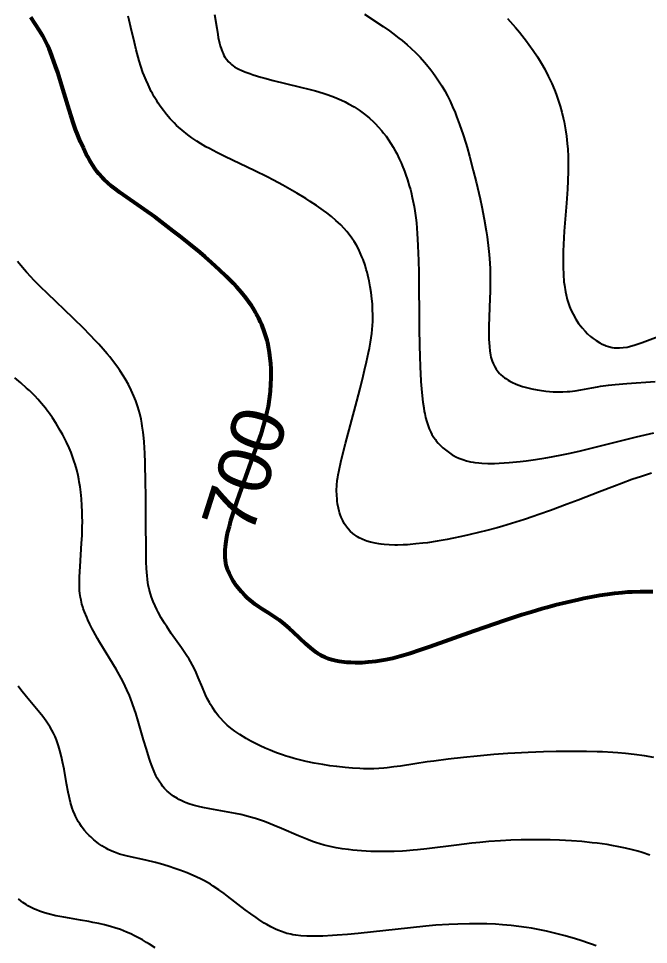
# Model space of a CAD drawing. Header units: metres. Extents: x 545098 to 555652, y 1854398 to 1862642.
# Drawn here: x 547385.7 to 547587.1, y 1858938.2 to 1859234.2 of the extents above; entities that cross this region are included whole.
import ezdxf
from ezdxf.enums import TextEntityAlignment as Align

# ---------------------------------------------------------------- set-up
doc = ezdxf.new("R2010")
doc.units = ezdxf.units.M
doc.header["$LTSCALE"] = 6.8
doc.layers.add('1', color=7, linetype='Continuous', lineweight=25)
doc.layers.add('2', color=7, linetype='Continuous', lineweight=53)
doc.layers.add('4', color=7, linetype='Continuous')

msp = doc.modelspace()

# ---------------------------------------------------------------- linework, layer by layer
at = {"layer": '1'}
for points in [[(547496.34, 1859235.62), (547502.24, 1859231.71), (547504.25, 1859230.31), (547505.27, 1859229.57), (547507.32, 1859228.02), (547508.35, 1859227.19), (547509.9, 1859225.87), (547511.14, 1859224.76), (547512.7, 1859223.28), (547514.09, 1859221.85), (547515.47, 1859220.33), (547516.15, 1859219.53), (547517.5, 1859217.86), (547518.16, 1859216.99), (547519.14, 1859215.62), (547520, 1859214.36), (547521.04, 1859212.7), (547521.95, 1859211.14), (547522.82, 1859209.51), (547523.67, 1859207.81), (547524.47, 1859206.04), (547525.25, 1859204.21), (547525.75, 1859202.96), (547526.71, 1859200.39), (547527.84, 1859197.08), (547528.68, 1859194.38), (547529.09, 1859193.01), (547529.87, 1859190.26), (547531.09, 1859185.65), (547531.99, 1859182), (547532.84, 1859178.41), (547533.24, 1859176.64), (547533.8, 1859174.02), (547534.57, 1859170.14), (547535.23, 1859166.32), (547535.52, 1859164.42), (547535.99, 1859160.67), (547536.17, 1859158.81), (547536.37, 1859156.04), (547536.45, 1859154.19), (547536.49, 1859152.97), (547536.52, 1859150.55), (547536.49, 1859146.99), (547536.43, 1859144.68), (547536.09, 1859135.84), (547536.05, 1859133.83), (547536.08, 1859131.67), (547536.12, 1859130.68), (547536.22, 1859129.29), (547536.36, 1859128.01), (547536.62, 1859126.56), (547536.74, 1859126.02), (547537.03, 1859125.01), (547537.15, 1859124.65), (547537.42, 1859123.96), (547537.72, 1859123.32), (547537.94, 1859122.9), (547538.42, 1859122.12), (547539.04, 1859121.3), (547539.49, 1859120.79), (547539.81, 1859120.46), (547540.5, 1859119.83), (547541.06, 1859119.39), (547541.45, 1859119.11), (547542.28, 1859118.58), (547542.72, 1859118.33), (547543.64, 1859117.86), (547544.62, 1859117.42), (547545.31, 1859117.15), (547546.77, 1859116.64), (547548.54, 1859116.14), (547549.78, 1859115.84), (547551.49, 1859115.5), (547553.67, 1859115.17), (547554.33, 1859115.09), (547556.64, 1859114.9), (547558.27, 1859114.85), (547559.69, 1859114.87), (547561.06, 1859114.95), (547561.95, 1859115.03), (547563.71, 1859115.25), (547565.44, 1859115.53), (547568.95, 1859116.19), (547570.79, 1859116.51), (547571.75, 1859116.66)], [(547437.99, 1859198.5), (547436.82, 1859199.54), (547436.25, 1859200.07), (547435.42, 1859200.89), (547434.23, 1859202.15), (547432.97, 1859203.61), (547432.02, 1859204.83), (547430.99, 1859206.25), (547430.34, 1859207.22), (547429.92, 1859207.88), (547429.11, 1859209.23), (547428.53, 1859210.26), (547428.16, 1859210.96), (547427.45, 1859212.38), (547427.11, 1859213.1), (547426.46, 1859214.55), (547425.86, 1859216.03), (547425.48, 1859217.03), (547424.78, 1859219.05), (547424.24, 1859220.77), (547423.91, 1859221.93), (547423.3, 1859224.26), (547422.73, 1859226.62), (547421.62, 1859231.38), (547421.04, 1859233.77), (547420.73, 1859234.96)], [(547448.36, 1859235.52), (547449.05, 1859231.19), (547449.39, 1859229.17), (547449.58, 1859228.2), (547449.98, 1859226.38), (547450.2, 1859225.53), (547450.57, 1859224.33), (547450.91, 1859223.46), (547451.09, 1859223.05), (547451.38, 1859222.46), (547451.71, 1859221.9), (547452.25, 1859221.12), (547452.76, 1859220.52), (547453.46, 1859219.84), (547453.84, 1859219.52), (547454.47, 1859219.06), (547454.8, 1859218.84), (547455.52, 1859218.4), (547456.31, 1859217.99), (547456.87, 1859217.72), (547458.1, 1859217.2), (547459.65, 1859216.63), (547460.77, 1859216.25), (547463.19, 1859215.53), (547464.47, 1859215.17), (547467.13, 1859214.47), (547475.42, 1859212.44), (547478.95, 1859211.54), (547480.65, 1859211.08), (547483.13, 1859210.33), (547484.74, 1859209.8), (547486.7, 1859209.08), (547488.23, 1859208.45), (547488.99, 1859208.11), (547490.1, 1859207.58), (547491.2, 1859207.02), (547493.02, 1859205.98), (547494.57, 1859204.97), (547495.93, 1859203.98), (547497.25, 1859202.93), (547497.9, 1859202.37), (547499.16, 1859201.21), (547499.78, 1859200.6), (547500.68, 1859199.65), (547501.83, 1859198.33), (547502.39, 1859197.64), (547503.21, 1859196.58), (547503.99, 1859195.47), (547504.75, 1859194.33), (547505.47, 1859193.14), (547506.16, 1859191.92), (547506.6, 1859191.09), (547507.44, 1859189.39), (547508.03, 1859188.08), (547508.4, 1859187.2), (547509.11, 1859185.4), (547509.44, 1859184.49), (547510.07, 1859182.64), (547510.63, 1859180.78), (547510.98, 1859179.53), (547511.19, 1859178.69)], [(547542, 1859234.28), (547542.89, 1859233.31), (547544.61, 1859231.38), (547545.84, 1859229.91), (547546.63, 1859228.93), (547548.15, 1859226.96), (547548.88, 1859225.97), (547550.27, 1859224)], [(547550.27, 1859224), (547551.57, 1859222.02), (547552.92, 1859219.82), (547553.91, 1859218.07), (547555.06, 1859215.87), (547556.21, 1859213.43), (547557.03, 1859211.5), (547557.59, 1859210.05), (547557.94, 1859209.09), (547558.58, 1859207.18), (547558.88, 1859206.23), (547559.41, 1859204.33), (547559.87, 1859202.45), (547560.14, 1859201.19), (547560.6, 1859198.7), (547560.89, 1859196.62), (547561.14, 1859194.31), (547561.28, 1859192.46), (547561.39, 1859190.15), (547561.43, 1859188.29), (547561.41, 1859185.47), (547561.31, 1859182.3), (547561.18, 1859179.72), (547560.87, 1859175.25), (547560.19, 1859166.27), (547559.92, 1859161.96), (547559.83, 1859159.89), (547559.77, 1859157.54), (547559.79, 1859154.73), (547559.89, 1859152.35), (547560.08, 1859150.08), (547560.21, 1859148.99), (547560.55, 1859146.91), (547560.76, 1859145.91), (547561.13, 1859144.46), (547561.56, 1859143.08), (547561.88, 1859142.19), (547562.11, 1859141.61), (547562.6, 1859140.49), (547562.99, 1859139.69), (547563.84, 1859138.16), (547564.77, 1859136.75), (547565.43, 1859135.86), (547565.89, 1859135.3), (547566.83, 1859134.25), (547567.65, 1859133.43), (547568.59, 1859132.59), (547569.36, 1859131.98), (547570.33, 1859131.29), (547571.51, 1859130.57), (547572.3, 1859130.17), (547573.09, 1859129.82), (547573.62, 1859129.61), (547574.31, 1859129.38), (547575.53, 1859129.09), (547576.1, 1859129), (547576.48, 1859128.96), (547577.25, 1859128.92), (547577.83, 1859128.92), (547579.01, 1859129.01), (547580.24, 1859129.21), (547581.08, 1859129.4), (547582.87, 1859129.91), (547585.08, 1859130.67), (547590.21, 1859132.55)], [(547512.74, 1859066.23), (547510.9, 1859066.07), (547510.01, 1859066.01), (547508.71, 1859065.95), (547506.85, 1859065.9), (547505.96, 1859065.9), (547504.24, 1859065.96), (547502.63, 1859066.07), (547501.6, 1859066.18), (547500.94, 1859066.27), (547499.68, 1859066.49), (547498.78, 1859066.69), (547498.2, 1859066.84), (547497.1, 1859067.17), (547496.57, 1859067.35), (547495.57, 1859067.76), (547494.64, 1859068.22), (547494.06, 1859068.55), (547493.68, 1859068.79), (547492.97, 1859069.29), (547492.55, 1859069.62), (547491.77, 1859070.34), (547491.06, 1859071.12), (547490.62, 1859071.66), (547490.35, 1859072.04), (547489.86, 1859072.81), (547489.36, 1859073.72), (547489.06, 1859074.35), (547488.88, 1859074.77), (547488.55, 1859075.64), (547488.33, 1859076.3), (547488.2, 1859076.75), (547487.98, 1859077.65), (547487.71, 1859079.02), (547487.58, 1859079.95), (547487.52, 1859080.56), (547487.43, 1859081.79), (547487.4, 1859083.33), (547487.48, 1859085.06), (547487.62, 1859086.48), (547487.76, 1859087.57), (547487.88, 1859088.32), (547488.17, 1859089.88), (547488.71, 1859092.41), (547489.16, 1859094.25), (547490.23, 1859098.39), (547493.84, 1859111.86), (547494.9, 1859115.94), (547495.9, 1859119.9), (547496.36, 1859121.79), (547496.99, 1859124.5), (547497.62, 1859127.44), (547497.89, 1859128.81), (547498.23, 1859130.77), (547498.63, 1859133.52), (547498.87, 1859136.11), (547498.94, 1859137.38), (547498.97, 1859139.25), (547498.92, 1859141.35), (547498.82, 1859143.06), (547498.68, 1859144.63), (547498.43, 1859146.64), (547498.15, 1859148.48), (547497.8, 1859150.33), (547497.6, 1859151.26), (547497.14, 1859153.11), (547496.89, 1859154.03), (547496.47, 1859155.39), (547495.85, 1859157.18), (547495.51, 1859158.05), (547494.96, 1859159.33), (547494.36, 1859160.58), (547493.72, 1859161.78), (547493.02, 1859162.93), (547492.28, 1859164.04), (547491.4, 1859165.23), (547490.66, 1859166.14), (547489.77, 1859167.15), (547488.73, 1859168.23), (547487.17, 1859169.7), (547485.74, 1859170.92), (547484.22, 1859172.11), (547483.17, 1859172.9), (547480.93, 1859174.46), (547478.94, 1859175.77), (547477.55, 1859176.65), (547474.69, 1859178.38), (547473.22, 1859179.24), (547470.22, 1859180.92), (547467.2, 1859182.55), (547465.18, 1859183.59), (547461.22, 1859185.58), (547451.61, 1859190.16), (547449.11, 1859191.4), (547446.73, 1859192.64), (547445.58, 1859193.27), (547443.92, 1859194.24), (547442.66, 1859195.04), (547441.15, 1859196.06), (547439.85, 1859197.01), (547437.99, 1859198.5)], [(547511.19, 1859178.69), (547511.59, 1859177.02), (547511.99, 1859175.13), (547512.17, 1859174.17), (547512.41, 1859172.72), (547512.72, 1859170.47), (547512.9, 1859168.9), (547513.19, 1859165.54), (547513.4, 1859161.8), (547513.5, 1859159.06), (547513.56, 1859157.09), (547513.64, 1859152.81), (547513.82, 1859135.48), (547513.92, 1859129.42), (547514, 1859126.46), (547514.13, 1859122.67), (547514.21, 1859120.85), (547514.35, 1859118.24), (547514.52, 1859115.81), (547514.73, 1859113.59), (547514.96, 1859111.57), (547515.23, 1859109.74), (547515.42, 1859108.63), (547515.56, 1859107.93), (547515.85, 1859106.63), (547516.21, 1859105.31), (547516.63, 1859104), (547517, 1859103.06), (547517.28, 1859102.42), (547517.48, 1859102.01), (547517.88, 1859101.26), (547518.09, 1859100.9), (547518.52, 1859100.24), (547518.96, 1859099.63), (547519.27, 1859099.24), (547519.89, 1859098.51), (547520.54, 1859097.82), (547521.39, 1859097), (547522.19, 1859096.31), (547523.02, 1859095.66), (547523.44, 1859095.36), (547524.32, 1859094.79), (547524.78, 1859094.52), (547525.48, 1859094.15), (547526.44, 1859093.69), (547527.71, 1859093.2), (547528.9, 1859092.83), (547530.15, 1859092.54), (547531.01, 1859092.37), (547531.6, 1859092.28), (547532.82, 1859092.14), (547533.77, 1859092.06), (547535.76, 1859091.98), (547537.89, 1859092), (547539.38, 1859092.05), (547542.58, 1859092.26), (547546.07, 1859092.59), (547547.95, 1859092.81), (547550.99, 1859093.23), (547554.32, 1859093.77), (547556.1, 1859094.09), (547559.95, 1859094.85), (547562.02, 1859095.28), (547565.32, 1859096.02), (547572.61, 1859097.79), (547583.28, 1859100.45), (547588.77, 1859101.78)], [(547430.39, 1859044.38), (547429.94, 1859045.25), (547429.37, 1859046.42), (547428.74, 1859047.87), (547428.24, 1859049.18), (547427.86, 1859050.33), (547427.47, 1859051.8), (547427.19, 1859053.17), (547426.95, 1859054.8), (547426.8, 1859056.21), (547426.74, 1859056.97), (547426.64, 1859058.57), (547426.56, 1859060.33), (547426.47, 1859064.42), (547426.4, 1859073.09), (547426.36, 1859081.73), (547426.31, 1859086.03), (547426.18, 1859092.1), (547426.06, 1859095.33), (547425.98, 1859096.84), (547425.83, 1859099), (547425.65, 1859101.04), (547425.53, 1859102.03), (547425.27, 1859103.92), (547425.12, 1859104.84), (547424.86, 1859106.19), (547424.46, 1859107.95), (547423.86, 1859110.1), (547423.2, 1859112.01), (547422.6, 1859113.54), (547421.74, 1859115.46), (547420.85, 1859117.21), (547419.85, 1859118.99), (547419.3, 1859119.9), (547418.1, 1859121.73), (547417.46, 1859122.67), (547416.42, 1859124.09), (547414.9, 1859126.04), (547414.08, 1859127.03), (547412.78, 1859128.55), (547411.39, 1859130.11), (547410.66, 1859130.9), (547408.32, 1859133.34), (547406.66, 1859135.01), (547403.19, 1859138.4), (547394.93, 1859146.32), (547392.71, 1859148.5), (547390.63, 1859150.61), (547389.65, 1859151.63), (547388.26, 1859153.12), (547387.62, 1859153.84), (547386.42, 1859155.24), (547385.34, 1859156.59)], [(547436.96, 1858984.58), (547436.5, 1858984.84), (547435.2, 1858985.65), (547434.42, 1858986.23), (547433.7, 1858986.83), (547433.25, 1858987.24), (547432.41, 1858988.09), (547431.77, 1858988.83), (547431.37, 1858989.34), (547430.63, 1858990.41), (547430.07, 1858991.37), (547429.64, 1858992.18), (547429.04, 1858993.49), (547428.39, 1858995.1), (547427.88, 1858996.51), (547427.45, 1858997.8), (547426.57, 1859000.6), (547425.68, 1859003.58), (547423.92, 1859009.6), (547423.16, 1859012.12), (547422.77, 1859013.34), (547422.15, 1859015.14), (547421.49, 1859016.93), (547421.14, 1859017.82), (547420.37, 1859019.61), (547419.26, 1859021.91), (547418.51, 1859023.33), (547417.98, 1859024.29), (547416.87, 1859026.23), (547411.73, 1859034.71), (547410.99, 1859035.98), (547409.67, 1859038.36), (547409.27, 1859039.12), (547408.55, 1859040.56), (547407.9, 1859041.94), (547407.51, 1859042.83), (547406.82, 1859044.53), (547406.42, 1859045.63), (547406.24, 1859046.17), (547405.99, 1859047), (547405.68, 1859048.27), (547405.51, 1859049.17), (547405.35, 1859050.37), (547405.25, 1859051.4), (547405.22, 1859051.94), (547405.19, 1859052.79), (547405.17, 1859054.18), (547405.2, 1859055.7), (547405.37, 1859059.06), (547405.87, 1859066.47), (547406, 1859068.97), (547406.1, 1859071.97), (547406.11, 1859073.13), (547406.09, 1859075.38), (547406.06, 1859076.47), (547405.96, 1859078.59), (547405.81, 1859080.63), (547405.58, 1859082.81), (547405.36, 1859084.5), (547405.11, 1859086.13), (547404.97, 1859086.94), (547404.73, 1859088.14), (547404.32, 1859089.93), (547403.82, 1859091.73), (547403.53, 1859092.65), (547402.87, 1859094.51), (547402.49, 1859095.47), (547401.87, 1859096.95), (547401.03, 1859098.78), (547399.82, 1859101.13), (547399.03, 1859102.57), (547397.74, 1859104.74), (547396.58, 1859106.53), (547395.6, 1859107.94), (547395.09, 1859108.64), (547394.31, 1859109.66), (547393.1, 1859111.15), (547391.85, 1859112.58), (547390.98, 1859113.5), (547389.21, 1859115.26), (547388.3, 1859116.1), (547386.43, 1859117.75), (547384.52, 1859119.34)], [(547571.75, 1859116.66), (547574.28, 1859116.99), (547576.48, 1859117.22), (547580.15, 1859117.54), (547589.23, 1859118.24)], [(547588.08, 1859088.87), (547586.81, 1859088.49), (547584.86, 1859087.86), (547581.77, 1859086.81), (547578.49, 1859085.62), (547576.2, 1859084.76), (547571.41, 1859082.92), (547564.65, 1859080.29), (547561.13, 1859078.95), (547555.75, 1859076.94), (547552.09, 1859075.63), (547550.25, 1859075), (547547.48, 1859074.07), (547543.32, 1859072.76), (547540.54, 1859071.94), (547538.7, 1859071.42), (547535.04, 1859070.43), (547533.23, 1859069.97), (547529.66, 1859069.12), (547527.33, 1859068.6), (547524.28, 1859067.97), (547522.79, 1859067.68), (547519.53, 1859067.12), (547516.41, 1859066.65), (547514.91, 1859066.46), (547512.74, 1859066.23)], [(547588.77, 1858997.99), (547585.86, 1858998.49), (547582.52, 1858998.96), (547579.74, 1858999.25), (547577.33, 1858999.45), (547575.69, 1858999.56), (547572.36, 1858999.73), (547570.68, 1858999.79), (547567.32, 1858999.87), (547563.98, 1858999.9), (547561.78, 1858999.9), (547557.53, 1858999.86), (547553.49, 1858999.77), (547548.66, 1858999.6), (547544.34, 1858999.38), (547542.16, 1858999.24), (547537.63, 1858998.89), (547532.29, 1858998.42), (547527.91, 1858997.97), (547523.06, 1858997.42), (547518.46, 1858996.84), (547516.33, 1858996.54), (547512.43, 1858995.95), (547507.83, 1858995.23), (547505.68, 1858994.93), (547503.57, 1858994.68), (547502.52, 1858994.58), (547500.93, 1858994.46), (547499.31, 1858994.39), (547498.2, 1858994.37), (547495.96, 1858994.39), (547494.82, 1858994.42), (547492.5, 1858994.55), (547490.12, 1858994.74), (547487.43, 1858995.04), (547485.24, 1858995.34), (547483.02, 1858995.68), (547480.21, 1858996.19), (547477.66, 1858996.73), (547475.11, 1858997.34), (547473.84, 1858997.68), (547472.15, 1858998.16), (547471.3, 1858998.42), (547470.05, 1858998.83), (547468.17, 1858999.49), (547466.94, 1858999.96), (547466.12, 1859000.28), (547464.51, 1859000.97), (547462.94, 1859001.69), (547461.91, 1859002.19), (547459.92, 1859003.22), (547458.49, 1859004.03), (547456.47, 1859005.29), (547455.83, 1859005.72), (547454.91, 1859006.37), (547453.61, 1859007.35), (547452.43, 1859008.35), (547451.25, 1859009.47), (547450.38, 1859010.38), (547449.78, 1859011.07), (547449.4, 1859011.54), (547448.68, 1859012.48), (547447.71, 1859013.91), (547447.12, 1859014.88), (547446.75, 1859015.54), (547446.06, 1859016.88), (547445.51, 1859018.03), (547444.49, 1859020.39), (547443.16, 1859023.57), (547442.46, 1859025.16), (547441.71, 1859026.72), (547441.31, 1859027.48), (547440.68, 1859028.62), (547440.23, 1859029.36), (547439.29, 1859030.84), (547437.77, 1859033.05), (547434.54, 1859037.63), (547433.09, 1859039.81), (547432.38, 1859040.93), (547431.35, 1859042.64), (547430.39, 1859044.38)], [(547447.96, 1858956.87), (547447.05, 1858957.44), (547445.13, 1858958.55), (547444.11, 1858959.08), (547442.52, 1858959.85), (547440.84, 1858960.59), (547439.67, 1858961.07), (547437.26, 1858961.97), (547436.03, 1858962.39), (547433.55, 1858963.19), (547431.09, 1858963.91), (547429.49, 1858964.35), (547426.44, 1858965.11), (547420.56, 1858966.42), (547418.83, 1858966.86), (547417.99, 1858967.1), (547416.9, 1858967.46), (547416.36, 1858967.66), (547415.56, 1858967.99), (547414.37, 1858968.55), (547413.84, 1858968.82), (547412.32, 1858969.73), (547411.4, 1858970.36), (547410.73, 1858970.87), (547409.73, 1858971.68), (547408.77, 1858972.55), (547408.31, 1858973), (547407.64, 1858973.7), (547406.79, 1858974.67), (547406.38, 1858975.17), (547405.81, 1858975.94), (547405.28, 1858976.72), (547404.78, 1858977.52), (547404.33, 1858978.33), (547403.92, 1858979.17), (547403.67, 1858979.73), (547403.21, 1858980.88), (547402.89, 1858981.77), (547402.34, 1858983.6), (547401.87, 1858985.53), (547401.59, 1858986.86), (547401.07, 1858989.69), (547400.27, 1858994.26), (547399.8, 1858996.62), (547399.45, 1858998.2), (547398.95, 1859000.15), (547398.49, 1859001.69), (547397.83, 1859003.56), (547397.38, 1859004.64), (547396.89, 1859005.69), (547396.35, 1859006.7), (547395.78, 1859007.68), (547395.38, 1859008.32), (547394.55, 1859009.57), (547393.44, 1859011.07), (547392.52, 1859012.23), (547388.26, 1859017.32), (547386.47, 1859019.61), (547385.63, 1859020.77)], [(547587.56, 1858966.74), (547585.03, 1858967.57), (547583.74, 1858967.96), (547581.98, 1858968.44), (547579.71, 1858969), (547577.58, 1858969.45), (547575.36, 1858969.85), (547573.84, 1858970.1), (547570.7, 1858970.53), (547569.09, 1858970.72), (547565.8, 1858971.05), (547562.45, 1858971.3), (547558.7, 1858971.51), (547555.68, 1858971.61), (547551.47, 1858971.68), (547548.12, 1858971.66), (547546.44, 1858971.63), (547543.11, 1858971.52), (547539.78, 1858971.35), (547536.1, 1858971.09), (547533.15, 1858970.82), (547530.66, 1858970.56), (547525.72, 1858969.98), (547516.24, 1858968.78), (547513.28, 1858968.45), (547511.84, 1858968.31), (547509.76, 1858968.14), (547508.41, 1858968.05), (547505.81, 1858967.93), (547504.56, 1858967.89), (547502.13, 1858967.86), (547499.79, 1858967.89), (547498.29, 1858967.94), (547495.38, 1858968.11), (547492.58, 1858968.35), (547491.21, 1858968.5), (547489.21, 1858968.77), (547487.25, 1858969.1), (547486.28, 1858969.29), (547484.37, 1858969.72), (547483.43, 1858969.96), (547482.03, 1858970.36), (547480.64, 1858970.81), (547479.72, 1858971.13), (547477.89, 1858971.81), (547475.17, 1858972.92), (547469.78, 1858975.26), (547467.38, 1858976.27), (547466.17, 1858976.76), (547464.32, 1858977.46), (547462.42, 1858978.12), (547461.44, 1858978.44), (547459.42, 1858979.03), (547458.38, 1858979.31), (547456.76, 1858979.7), (547455.07, 1858980.06), (547453.92, 1858980.28), (547446.89, 1858981.53), (547444.65, 1858981.98), (547443.22, 1858982.3), (547441.55, 1858982.74), (547440.16, 1858983.19), (547439.29, 1858983.51), (547438.74, 1858983.73), (547437.69, 1858984.21), (547436.96, 1858984.58)], [(547570.4, 1858937.69), (547568.91, 1858938.27), (547567.89, 1858938.64), (547565.76, 1858939.37), (547563.48, 1858940.09), (547562.28, 1858940.45), (547560.42, 1858940.97), (547557.5, 1858941.73), (547554.46, 1858942.44), (547552.9, 1858942.77), (547550.78, 1858943.18), (547549.71, 1858943.37), (547548.09, 1858943.63), (547545.64, 1858943.97), (547543.17, 1858944.26), (547540.41, 1858944.5), (547538.2, 1858944.63), (547535.42, 1858944.75), (547533.2, 1858944.79), (547529.87, 1858944.79), (547526.18, 1858944.7), (547523.25, 1858944.56), (547519.16, 1858944.3), (547515.91, 1858944.03), (547511.02, 1858943.55), (547494.26, 1858941.73), (547490.89, 1858941.41), (547487.62, 1858941.14), (547486.04, 1858941.03), (547483.02, 1858940.87), (547481.59, 1858940.82), (547479.57, 1858940.8), (547477.91, 1858940.84), (547476, 1858940.96), (547474.41, 1858941.14), (547473.41, 1858941.3), (547472.77, 1858941.43), (547471.53, 1858941.72), (547470.93, 1858941.89), (547469.76, 1858942.28), (547468.62, 1858942.72), (547467.88, 1858943.05), (547466.38, 1858943.8), (547465.11, 1858944.52), (547464.26, 1858945.04), (547462.53, 1858946.16), (547461.67, 1858946.76), (547459.94, 1858948.01), (547458.21, 1858949.3), (547452.56, 1858953.65), (547451.44, 1858954.48), (547449.73, 1858955.7), (547447.96, 1858956.87)], [(547429.41, 1858937.09), (547427.57, 1858938.29), (547426.66, 1858938.86), (547425.29, 1858939.66), (547423.65, 1858940.55), (547422.82, 1858940.97), (547421.56, 1858941.57), (547420.27, 1858942.13), (547418.26, 1858942.92), (547416.52, 1858943.51), (547415.07, 1858943.95), (547413.17, 1858944.46), (547411.37, 1858944.87), (547409.48, 1858945.25), (547408.19, 1858945.49), (547405.54, 1858945.95), (547401.97, 1858946.55), (547400.2, 1858946.87), (547397.63, 1858947.38), (547395.19, 1858947.96), (547394.05, 1858948.28), (547392.44, 1858948.82), (547391.43, 1858949.21), (547390.79, 1858949.49), (547389.56, 1858950.09), (547388.7, 1858950.57), (547388.15, 1858950.91), (547387.1, 1858951.63), (547386.6, 1858952.01), (547385.65, 1858952.82)]]:
    msp.add_lwpolyline(points, dxfattribs=at)
at = {"layer": '2'}
for points in [[(547452.06, 1859066.98), (547452.32, 1859068.47), (547452.67, 1859070.09), (547453.11, 1859071.83), (547453.63, 1859073.71), (547454.23, 1859075.68), (547455.61, 1859079.88), (547456.36, 1859082.07), (547457.94, 1859086.51), (547461.08, 1859095.15), (547462.45, 1859099.04), (547463.23, 1859101.39), (547464.06, 1859104.05), (547464.67, 1859106.24), (547465.23, 1859108.48), (547465.58, 1859110.16), (547465.73, 1859110.97), (547465.98, 1859112.56), (547466.17, 1859114.11), (547466.27, 1859115.15), (547466.4, 1859117.24), (547466.47, 1859119.41), (547466.47, 1859120.52), (547466.43, 1859122.21), (547466.33, 1859123.93), (547466.26, 1859124.8), (547466.07, 1859126.55), (547465.95, 1859127.43), (547465.73, 1859128.75), (547465.37, 1859130.51), (547465.16, 1859131.39), (547464.8, 1859132.7), (547464.39, 1859134), (547464.16, 1859134.65), (547463.72, 1859135.79), (547463.49, 1859136.36), (547463.11, 1859137.21), (547462.5, 1859138.47), (547461.83, 1859139.73), (547461.47, 1859140.36), (547460.7, 1859141.62), (547460.16, 1859142.46), (547459.78, 1859143.01), (547458.34, 1859144.98), (547456.97, 1859146.68), (547455.48, 1859148.39), (547454.42, 1859149.55), (547452.11, 1859151.91), (547449.98, 1859153.94), (547447.45, 1859156.23), (547445.35, 1859158.06), (547443.74, 1859159.43), (547440.49, 1859162.1), (547437.27, 1859164.66), (547435.19, 1859166.28), (547431.3, 1859169.22), (547429.34, 1859170.68), (547425.86, 1859173.19), (547418.14, 1859178.62), (547416.32, 1859179.97), (547415.46, 1859180.64), (547414.23, 1859181.69), (547413.06, 1859182.78), (547412.5, 1859183.36), (547411.4, 1859184.6), (547410.86, 1859185.27), (547410.08, 1859186.33), (547409.31, 1859187.49), (547408.81, 1859188.3), (547408.48, 1859188.86), (547407.83, 1859190.03), (547407.36, 1859190.93), (547406.44, 1859192.82), (547405.57, 1859194.77), (547405.01, 1859196.1), (547404.65, 1859197), (547403.97, 1859198.8), (547403.42, 1859200.32), (547402.41, 1859203.37), (547401.46, 1859206.44), (547399.58, 1859212.7), (547398.23, 1859216.95), (547397.54, 1859219.02), (547396.49, 1859221.97), (547395.8, 1859223.77), (547395.46, 1859224.61), (547394.96, 1859225.77), (547394.48, 1859226.82), (547394.16, 1859227.47), (547393.5, 1859228.69), (547392.44, 1859230.45), (547389.68, 1859234.71)], [(547588.46, 1859050.93), (547586.9, 1859050.96), (547584.45, 1859050.94), (547581.87, 1859050.86), (547580.53, 1859050.78), (547578.67, 1859050.64), (547576.24, 1859050.4), (547573.95, 1859050.1), (547571.55, 1859049.74), (547568.76, 1859049.24), (547566.45, 1859048.79), (547564.67, 1859048.41), (547561.03, 1859047.57), (547557.29, 1859046.63), (547554.74, 1859045.95), (547553.03, 1859045.47), (547549.59, 1859044.46), (547546.66, 1859043.56), (547544.7, 1859042.94), (547540.8, 1859041.65), (547535, 1859039.67), (547531.21, 1859038.33), (547517.17, 1859033.31), (547513.99, 1859032.23), (547510.94, 1859031.25), (547507.54, 1859030.26), (547505.21, 1859029.66), (547503.18, 1859029.22), (547501.22, 1859028.86), (547499.95, 1859028.67), (547497.5, 1859028.4), (547495.56, 1859028.28), (547493.37, 1859028.25), (547491.98, 1859028.3), (547490.66, 1859028.39), (547489.82, 1859028.47), (547488.24, 1859028.69), (547487.14, 1859028.9), (547485.86, 1859029.22), (547484.78, 1859029.56), (547483.65, 1859030), (547482.78, 1859030.41), (547482.36, 1859030.63), (547481.53, 1859031.12), (547480.72, 1859031.65), (547480.18, 1859032.04), (547479.1, 1859032.89), (547477.54, 1859034.26), (547473.64, 1859038), (547472.28, 1859039.25), (547470.89, 1859040.45), (547470.19, 1859041.02), (547469.12, 1859041.83), (547468.4, 1859042.34), (547465.51, 1859044.23), (547463.6, 1859045.43), (547462.66, 1859046.04), (547461.29, 1859047), (547460.62, 1859047.5), (547459.47, 1859048.44), (547458.92, 1859048.93), (547458.11, 1859049.7), (547456.95, 1859050.91), (547455.88, 1859052.19), (547455.38, 1859052.86), (547454.75, 1859053.77), (547454.45, 1859054.23), (547454.02, 1859054.94), (547453.43, 1859056.04), (547453, 1859056.92), (547452.54, 1859058.08), (547452.2, 1859059.19), (547452.02, 1859059.98), (547451.86, 1859061.04), (547451.77, 1859061.94), (547451.73, 1859063.15), (547451.77, 1859064.33), (547451.86, 1859065.46), (547452.06, 1859066.98)]]:
    msp.add_lwpolyline(points, dxfattribs=at)

# ---------------------------------------------------------------- texts
at = {"layer": '4', "width": 1.05}
msp.add_text('700', height=17, rotation=72.344, dxfattribs=at).set_placement((547466.16, 1859087.3), align=Align.CENTER)

doc.saveas('drawing.dxf')
